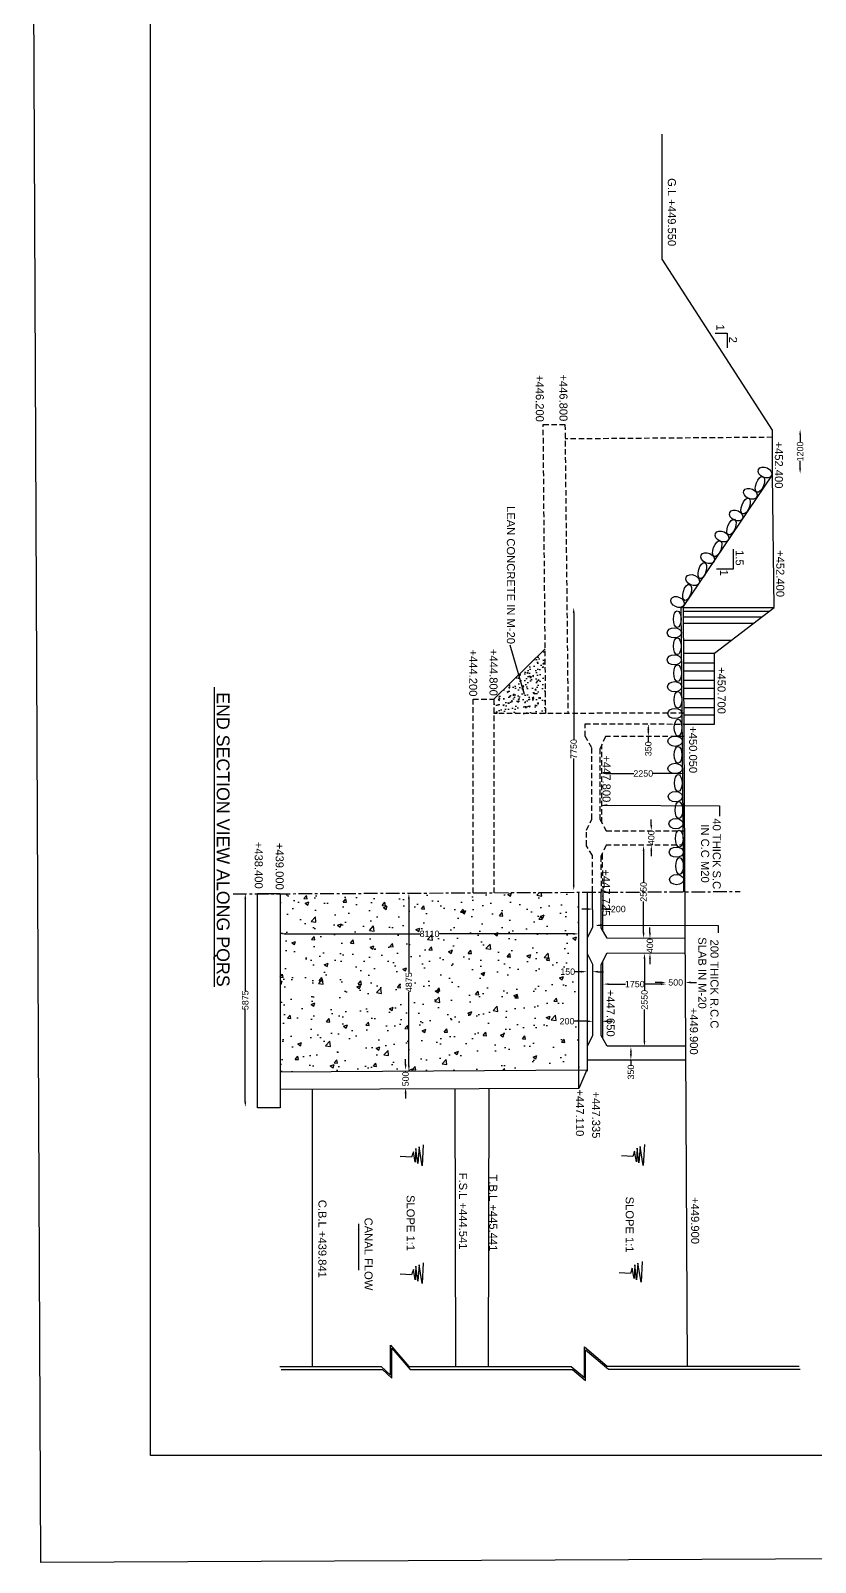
# Model space of a CAD drawing. Header units: millimetres. Extents: x -291 to 121906, y -4 to 63377.
# Drawn here: x -291 to 21280, y -4 to 42098 of the extents above; entities that cross this region are included whole.
import ezdxf

# ---------------------------------------------------------------- set-up
doc = ezdxf.new("R2010")
doc.units = ezdxf.units.MM
doc.header["$MEASUREMENT"] = 0
doc.linetypes.add('CENTER', pattern=[2, 1.25, -0.25, 0.25, -0.25])
doc.linetypes.add('DASHED', pattern=[0.75, 0.5, -0.25])
for name, color, linetype in [('DIM', 7, 'Continuous'), ('DWG', 7, 'Continuous'), ('TXT', 7, 'Continuous')]:
    doc.layers.add(name, color=color, linetype=linetype)
doc.styles.get("Standard").update_dxf_attribs({"font": 'arial.ttf'})
doc.dimstyles.new('Civil', dxfattribs={"dimtxt": 175, "dimasz": 150, "dimexe": 0.1, "dimexo": 0.0625, "dimgap": 0.09, "dimtad": 0, "dimdec": 0, "dimzin": 12, "dimdsep": 46, "dimtxsty": 'Standard', "dimcen": 0.1, "dimse1": 1, "dimse2": 1, "dimadec": 0, "dimazin": 2, "dimtfac": 1, "dimtdec": 0, "dimtofl": 0, "dimtmove": 0, "dimatfit": 3, "dimfxl": 1, "dimfrac": 1, "dimtolj": 1, "dimtzin": 0, "dimarcsym": 0})
picture_1 = doc.add_image_def('image1.jpg', size_in_pixel=(4892, 9492))

# ---------------------------------------------------------------- blocks, each defined once
blk = doc.blocks.new('*D127')
at = {"layer": 'Defpoints', "color": 0, "linetype": 'ByBlock', "transparency": 16777216}
for p in [(20790, 31141), (20790, 29921), (20860, 29921)]:
    blk.add_point(p, dxfattribs=at)
at = {"layer": 'DIM', "color": 0, "linetype": 'ByBlock', "lineweight": -2, "transparency": 16777216}
for p, q in [((20860, 30991), (20860, 30784)), ((20860, 30071), (20860, 30278))]:
    blk.add_line(p, q, dxfattribs=at)
at = {"layer": 'DIM', "color": 0, "linetype": 'ByBlock', "transparency": 16777216}
for points in [[(20835, 30991), (20885, 30991), (20860, 31141)], [(20835, 30071), (20885, 30071), (20860, 29921)]]:
    blk.add_solid(points, dxfattribs=at)
at = {"layer": 'DIM', "color": 0, "linetype": 'ByBlock', "transparency": 16777216, "insert": (20860, 30531), "char_height": 175, "attachment_point": 5, "rotation": 90}
blk.add_mtext('\\A1;1200', dxfattribs=at)
blk = doc.blocks.new('*D128')
at = {"layer": 'Defpoints', "color": 0, "linetype": 'ByBlock', "transparency": 16777216}
for p in [(14621, 26242), (14621, 18462), (14637, 18462)]:
    blk.add_point(p, dxfattribs=at)
at = {"layer": 'DIM', "color": 0, "linetype": 'ByBlock', "lineweight": -2, "transparency": 16777216}
for p, q in [((14637, 26092), (14637, 22613)), ((14637, 18612), (14637, 22092))]:
    blk.add_line(p, q, dxfattribs=at)
at = {"layer": 'DIM', "color": 0, "linetype": 'ByBlock', "transparency": 16777216}
for points in [[(14612, 26092), (14662, 26092), (14637, 26242)], [(14612, 18612), (14662, 18612), (14637, 18462)]]:
    blk.add_solid(points, dxfattribs=at)
at = {"layer": 'DIM', "color": 0, "linetype": 'ByBlock', "transparency": 16777216, "insert": (14637, 22352), "char_height": 175, "attachment_point": 5, "rotation": 90}
blk.add_mtext('\\A1;7750', dxfattribs=at)
blk = doc.blocks.new('*D129')
at = {"layer": 'Defpoints', "color": 0, "linetype": 'ByBlock', "transparency": 16777216}
for p in [(16694, 23037), (16688, 22702), (16694, 22702)]:
    blk.add_point(p, dxfattribs=at)
at = {"layer": 'DIM', "color": 0, "linetype": 'ByBlock', "lineweight": -2, "transparency": 16777216}
for p, q in [((16688, 22887), (16688, 22852)), ((16688, 22702), (16688, 22552))]:
    blk.add_line(p, q, dxfattribs=at)
at = {"layer": 'DIM', "color": 0, "linetype": 'ByBlock', "transparency": 16777216}
for points in [[(16663, 22887), (16713, 22887), (16688, 23037)], [(16663, 22852), (16713, 22852), (16688, 22702)]]:
    blk.add_solid(points, dxfattribs=at)
at = {"layer": 'DIM', "color": 0, "linetype": 'ByBlock', "transparency": 16777216, "insert": (16688, 22359), "char_height": 175, "attachment_point": 5, "rotation": 90}
blk.add_mtext('\\A1;350', dxfattribs=at)
blk = doc.blocks.new('*D130')
at = {"layer": 'Defpoints', "color": 0, "linetype": 'ByBlock', "transparency": 16777216}
for p in [(15399, 21669), (17700, 21680), (17700, 21669)]:
    blk.add_point(p, dxfattribs=at)
at = {"layer": 'DIM', "color": 0, "linetype": 'ByBlock', "lineweight": -2, "transparency": 16777216}
for p, q in [((15549, 21680), (16287, 21680)), ((17550, 21680), (16812, 21680))]:
    blk.add_line(p, q, dxfattribs=at)
at = {"layer": 'DIM', "color": 0, "linetype": 'ByBlock', "transparency": 16777216}
for points in [[(15549, 21705), (15549, 21655), (15399, 21680)], [(17550, 21705), (17550, 21655), (17700, 21680)]]:
    blk.add_solid(points, dxfattribs=at)
at = {"layer": 'DIM', "color": 0, "linetype": 'ByBlock', "transparency": 16777216, "insert": (16549, 21680), "char_height": 175, "attachment_point": 5}
blk.add_mtext('\\A1;2250', dxfattribs=at)
blk = doc.blocks.new('*D131')
at = {"layer": 'Defpoints', "color": 0, "linetype": 'ByBlock', "transparency": 16777216}
for p in [(16714, 20116), (16714, 19711), (16770, 19711)]:
    blk.add_point(p, dxfattribs=at)
at = {"layer": 'DIM', "color": 0, "linetype": 'ByBlock', "lineweight": -2, "transparency": 16777216}
for p, q in [((16770, 20266), (16770, 20416)), ((16770, 19561), (16770, 19411))]:
    blk.add_line(p, q, dxfattribs=at)
at = {"layer": 'DIM', "color": 0, "linetype": 'ByBlock', "transparency": 16777216}
for points in [[(16745, 20266), (16795, 20266), (16770, 20116)], [(16745, 19561), (16795, 19561), (16770, 19711)]]:
    blk.add_solid(points, dxfattribs=at)
at = {"layer": 'DIM', "color": 0, "linetype": 'ByBlock', "transparency": 16777216, "insert": (16770, 19914), "char_height": 175, "attachment_point": 5, "rotation": 90}
blk.add_mtext('\\A1;400', dxfattribs=at)
blk = doc.blocks.new('*D132')
at = {"layer": 'Defpoints', "color": 0, "linetype": 'ByBlock', "transparency": 16777216}
for p in [(16581, 19699), (16558, 17153), (16581, 17153)]:
    blk.add_point(p, dxfattribs=at)
at = {"layer": 'DIM', "color": 0, "linetype": 'ByBlock', "lineweight": -2, "transparency": 16777216}
for p, q in [((16558, 19549), (16558, 18688)), ((16558, 17303), (16558, 18163))]:
    blk.add_line(p, q, dxfattribs=at)
at = {"layer": 'DIM', "color": 0, "linetype": 'ByBlock', "transparency": 16777216}
for points in [[(16533, 19549), (16583, 19549), (16558, 19699)], [(16533, 17303), (16583, 17303), (16558, 17153)]]:
    blk.add_solid(points, dxfattribs=at)
at = {"layer": 'DIM', "color": 0, "linetype": 'ByBlock', "transparency": 16777216, "insert": (16558, 18426), "char_height": 175, "attachment_point": 5, "rotation": 90}
blk.add_mtext('\\A1;2550', dxfattribs=at)
blk = doc.blocks.new('*D133')
at = {"layer": 'Defpoints', "color": 0, "linetype": 'ByBlock', "transparency": 16777216}
for p in [(15162, 17938), (15368, 17953), (15368, 17938)]:
    blk.add_point(p, dxfattribs=at)
at = {"layer": 'DIM', "color": 0, "linetype": 'ByBlock', "lineweight": -2, "transparency": 16777216}
for p, q in [((15012, 17953), (14862, 17953)), ((15518, 17953), (15668, 17953))]:
    blk.add_line(p, q, dxfattribs=at)
at = {"layer": 'DIM', "color": 0, "linetype": 'ByBlock', "transparency": 16777216}
for points in [[(15012, 17978), (15012, 17928), (15162, 17953)], [(15518, 17978), (15518, 17928), (15368, 17953)]]:
    blk.add_solid(points, dxfattribs=at)
at = {"layer": 'DIM', "color": 0, "linetype": 'ByBlock', "transparency": 16777216, "insert": (15862, 17953), "char_height": 175, "attachment_point": 5}
blk.add_mtext('\\A1;200', dxfattribs=at)
blk = doc.blocks.new('*D134')
at = {"layer": 'Defpoints', "color": 0, "linetype": 'ByBlock', "transparency": 16777216}
for p in [(16550, 17150), (16550, 16738), (16733, 16738)]:
    blk.add_point(p, dxfattribs=at)
at = {"layer": 'DIM', "color": 0, "linetype": 'ByBlock', "lineweight": -2, "transparency": 16777216}
for p, q in [((16733, 17300), (16733, 17450)), ((16733, 16588), (16733, 16438))]:
    blk.add_line(p, q, dxfattribs=at)
at = {"layer": 'DIM', "color": 0, "linetype": 'ByBlock', "transparency": 16777216}
for points in [[(16708, 17300), (16758, 17300), (16733, 17150)], [(16708, 16588), (16758, 16588), (16733, 16738)]]:
    blk.add_solid(points, dxfattribs=at)
at = {"layer": 'DIM', "color": 0, "linetype": 'ByBlock', "transparency": 16777216, "insert": (16733, 16944), "char_height": 175, "attachment_point": 5, "rotation": 90}
blk.add_mtext('\\A1;400', dxfattribs=at)
blk = doc.blocks.new('*D135')
at = {"layer": 'Defpoints', "color": 0, "linetype": 'ByBlock', "transparency": 16777216}
for p in [(15449, 15623), (17182, 15890), (17182, 15623)]:
    blk.add_point(p, dxfattribs=at)
at = {"layer": 'DIM', "color": 0, "linetype": 'ByBlock', "lineweight": -2, "transparency": 16777216}
for p, q in [((15599, 15890), (16063, 15890)), ((17032, 15890), (16569, 15890))]:
    blk.add_line(p, q, dxfattribs=at)
at = {"layer": 'DIM', "color": 0, "linetype": 'ByBlock', "transparency": 16777216}
for points in [[(15599, 15915), (15599, 15865), (15449, 15890)], [(17032, 15915), (17032, 15865), (17182, 15890)]]:
    blk.add_solid(points, dxfattribs=at)
at = {"layer": 'DIM', "color": 0, "linetype": 'ByBlock', "transparency": 16777216, "insert": (16316, 15890), "char_height": 175, "attachment_point": 5}
blk.add_mtext('\\A1;1750', dxfattribs=at)
blk = doc.blocks.new('*D136')
at = {"layer": 'Defpoints', "color": 0, "linetype": 'ByBlock', "transparency": 16777216}
for p in [(17173, 15918), (17708, 15936), (17708, 15918)]:
    blk.add_point(p, dxfattribs=at)
at = {"layer": 'DIM', "color": 0, "linetype": 'ByBlock', "lineweight": -2, "transparency": 16777216}
for p, q in [((17023, 15936), (16873, 15936)), ((17858, 15936), (18008, 15936))]:
    blk.add_line(p, q, dxfattribs=at)
at = {"layer": 'DIM', "color": 0, "linetype": 'ByBlock', "transparency": 16777216}
for points in [[(17023, 15961), (17023, 15911), (17173, 15936)], [(17858, 15961), (17858, 15911), (17708, 15936)]]:
    blk.add_solid(points, dxfattribs=at)
at = {"layer": 'DIM', "color": 0, "linetype": 'ByBlock', "transparency": 16777216, "insert": (17440, 15936), "char_height": 175, "attachment_point": 5}
blk.add_mtext('\\A1;500', dxfattribs=at)
blk = doc.blocks.new('*D137')
at = {"layer": 'Defpoints', "color": 0, "linetype": 'ByBlock', "transparency": 16777216}
for p in [(15154, 16231), (14998, 15927), (15154, 15927)]:
    blk.add_point(p, dxfattribs=at)
at = {"layer": 'DIM', "color": 0, "linetype": 'ByBlock', "lineweight": -2, "transparency": 16777216}
for p, q in [((14848, 16231), (14657, 16231)), ((15304, 16231), (15454, 16231))]:
    blk.add_line(p, q, dxfattribs=at)
at = {"layer": 'DIM', "color": 0, "linetype": 'ByBlock', "transparency": 16777216}
for points in [[(14848, 16256), (14848, 16206), (14998, 16231)], [(15304, 16256), (15304, 16206), (15154, 16231)]]:
    blk.add_solid(points, dxfattribs=at)
at = {"layer": 'DIM', "color": 0, "linetype": 'ByBlock', "transparency": 16777216, "insert": (14472, 16231), "char_height": 175, "attachment_point": 5}
blk.add_mtext('\\A1;150', dxfattribs=at)
blk = doc.blocks.new('*D138')
at = {"layer": 'Defpoints', "color": 0, "linetype": 'ByBlock', "transparency": 16777216}
for p in [(15164, 14850), (15403, 14868), (15403, 14850)]:
    blk.add_point(p, dxfattribs=at)
at = {"layer": 'DIM', "color": 0, "linetype": 'ByBlock', "lineweight": -2, "transparency": 16777216}
for p, q in [((15014, 14868), (14648, 14868)), ((15553, 14868), (15703, 14868))]:
    blk.add_line(p, q, dxfattribs=at)
at = {"layer": 'DIM', "color": 0, "linetype": 'ByBlock', "transparency": 16777216}
for points in [[(15014, 14893), (15014, 14843), (15164, 14868)], [(15553, 14893), (15553, 14843), (15403, 14868)]]:
    blk.add_solid(points, dxfattribs=at)
at = {"layer": 'DIM', "color": 0, "linetype": 'ByBlock', "transparency": 16777216, "insert": (14454, 14868), "char_height": 175, "attachment_point": 5}
blk.add_mtext('\\A1;200', dxfattribs=at)
blk = doc.blocks.new('*D139')
at = {"layer": 'Defpoints', "color": 0, "linetype": 'ByBlock', "transparency": 16777216}
for p in [(16209, 14165), (16209, 13815), (16209, 13815)]:
    blk.add_point(p, dxfattribs=at)
at = {"layer": 'DIM', "color": 0, "linetype": 'ByBlock', "lineweight": -2, "transparency": 16777216}
for p, q in [((16209, 14015), (16209, 13965)), ((16209, 13815), (16209, 13665))]:
    blk.add_line(p, q, dxfattribs=at)
at = {"layer": 'DIM', "color": 0, "linetype": 'ByBlock', "transparency": 16777216}
for points in [[(16184, 14015), (16234, 14015), (16209, 14165)], [(16184, 13965), (16234, 13965), (16209, 13815)]]:
    blk.add_solid(points, dxfattribs=at)
at = {"layer": 'DIM', "color": 0, "linetype": 'ByBlock', "transparency": 16777216, "insert": (16209, 13472), "char_height": 175, "attachment_point": 5, "rotation": 90}
blk.add_mtext('\\A1;350', dxfattribs=at)
blk = doc.blocks.new('*D140')
at = {"layer": 'Defpoints', "color": 0, "linetype": 'ByBlock', "transparency": 16777216}
for p in [(9961, 18384), (9961, 13500), (10106, 13500)]:
    blk.add_point(p, dxfattribs=at)
at = {"layer": 'DIM', "color": 0, "linetype": 'ByBlock', "lineweight": -2, "transparency": 16777216}
for p, q in [((10106, 18234), (10106, 16208)), ((10106, 13650), (10106, 15676))]:
    blk.add_line(p, q, dxfattribs=at)
at = {"layer": 'DIM', "color": 0, "linetype": 'ByBlock', "transparency": 16777216}
for points in [[(10081, 18234), (10131, 18234), (10106, 18384)], [(10081, 13650), (10131, 13650), (10106, 13500)]]:
    blk.add_solid(points, dxfattribs=at)
at = {"layer": 'DIM', "color": 0, "linetype": 'ByBlock', "transparency": 16777216, "insert": (10106, 15942), "char_height": 175, "attachment_point": 5, "rotation": 90}
blk.add_mtext('\\A1;4875', dxfattribs=at)
blk = doc.blocks.new('*D141')
at = {"layer": 'Defpoints', "color": 0, "linetype": 'ByBlock', "transparency": 16777216}
for p in [(14771, 17271), (6577, 17193), (14771, 17193)]:
    blk.add_point(p, dxfattribs=at)
at = {"layer": 'DIM', "color": 0, "linetype": 'ByBlock', "lineweight": -2, "transparency": 16777216}
for p, q in [((6727, 17271), (10413, 17271)), ((14621, 17271), (10935, 17271))]:
    blk.add_line(p, q, dxfattribs=at)
at = {"layer": 'DIM', "color": 0, "linetype": 'ByBlock', "transparency": 16777216}
for points in [[(6727, 17296), (6727, 17246), (6577, 17271)], [(14621, 17296), (14621, 17246), (14771, 17271)]]:
    blk.add_solid(points, dxfattribs=at)
at = {"layer": 'DIM', "color": 0, "linetype": 'ByBlock', "transparency": 16777216, "insert": (10674, 17271), "char_height": 175, "attachment_point": 5}
blk.add_mtext('\\A1;8110', dxfattribs=at)
blk = doc.blocks.new('*D142')
at = {"layer": 'Defpoints', "color": 0, "linetype": 'ByBlock', "transparency": 16777216}
for p in [(10094, 13531), (10016, 13042), (10094, 13042)]:
    blk.add_point(p, dxfattribs=at)
at = {"layer": 'DIM', "color": 0, "linetype": 'ByBlock', "lineweight": -2, "transparency": 16777216}
for p, q in [((10016, 13681), (10016, 13831)), ((10016, 12892), (10016, 12742))]:
    blk.add_line(p, q, dxfattribs=at)
at = {"layer": 'DIM', "color": 0, "linetype": 'ByBlock', "transparency": 16777216}
for points in [[(9991, 13681), (10041, 13681), (10016, 13531)], [(9991, 12892), (10041, 12892), (10016, 13042)]]:
    blk.add_solid(points, dxfattribs=at)
at = {"layer": 'DIM', "color": 0, "linetype": 'ByBlock', "transparency": 16777216, "insert": (10016, 13286), "char_height": 175, "attachment_point": 5, "rotation": 90}
blk.add_mtext('\\A1;500', dxfattribs=at)
blk = doc.blocks.new('*D143')
at = {"layer": 'Defpoints', "color": 0, "linetype": 'ByBlock', "transparency": 16777216}
for p in [(5583, 18383), (5583, 12511), (5610, 12511)]:
    blk.add_point(p, dxfattribs=at)
at = {"layer": 'DIM', "color": 0, "linetype": 'ByBlock', "lineweight": -2, "transparency": 16777216}
for p, q in [((5610, 18233), (5610, 15709)), ((5610, 12661), (5610, 15185))]:
    blk.add_line(p, q, dxfattribs=at)
at = {"layer": 'DIM', "color": 0, "linetype": 'ByBlock', "transparency": 16777216}
for points in [[(5585, 18233), (5635, 18233), (5610, 18383)], [(5585, 12661), (5635, 12661), (5610, 12511)]]:
    blk.add_solid(points, dxfattribs=at)
at = {"layer": 'DIM', "color": 0, "linetype": 'ByBlock', "transparency": 16777216, "insert": (5610, 15447), "char_height": 175, "attachment_point": 5, "rotation": 90}
blk.add_mtext('\\A1;5875', dxfattribs=at)
blk = doc.blocks.new('*D150')
at = {"layer": 'Defpoints', "color": 0, "linetype": 'ByBlock', "transparency": 16777216}
for p in [(16550, 16738), (16550, 14181), (16581, 14181)]:
    blk.add_point(p, dxfattribs=at)
at = {"layer": 'TXT', "color": 0, "linetype": 'ByBlock', "lineweight": -2, "transparency": 16777216}
for p, q in [((16581, 16588), (16581, 15722)), ((16581, 14331), (16581, 15197))]:
    blk.add_line(p, q, dxfattribs=at)
at = {"layer": 'TXT', "color": 0, "linetype": 'ByBlock', "transparency": 16777216}
for points in [[(16556, 16588), (16606, 16588), (16581, 16738)], [(16556, 14331), (16606, 14331), (16581, 14181)]]:
    blk.add_solid(points, dxfattribs=at)
at = {"layer": 'TXT', "color": 0, "linetype": 'ByBlock', "transparency": 16777216, "insert": (16581, 15460), "char_height": 175, "attachment_point": 5, "rotation": 90}
blk.add_mtext('\\A1;2550', dxfattribs=at)

msp = doc.modelspace()

# ---------------------------------------------------------------- hatches: boundary and pattern name
at = {"layer": 'DWG', "linetype": 'ByBlock'}
h = msp.add_hatch(dxfattribs=at)
h.set_pattern_fill('AR-CONC', color=256, scale=50, style=0)
h.set_pattern_definition([(50, (0, 0), (358.63, -31.376), [37.5, -412.5]), (355, (0, 0), (-69.3757, 376.096), [30, -330]), (100.4514, (29.9, -2.6), (289.2547, 344.7198), [31.87, -350.571]), (46.1842, (0, 100), (533.6205, -82.7595), [56.25, -618.75]), (96.6356, (44.47, 93.1), (467.331, 487.059), [47.805, -525.856]), (351.1842, (0, 100), (467.331, 487.059), [45, -495]), (21, (50, 75), (298.4535, -201.3094), [37.5, -412.5]), (326, (50, 75), (121.6577, 362.575), [30, -330]), (71.4514, (74.87, 58.22), (420.1113, 161.2652), [31.87, -350.571]), (37.5, (0, 0), (6.0799, 166.4469), [0, -326, 0, -335, 0, -331.25]), (7.5, (0, 0), (131.5348, 197.2059), [0, -191, 0, -318.5, 0, -126.25]), (327.5, (-111.5, 0), (266.9112, -11.27744), [0, -125, 0, -390, 0, -517.5]), (317.5, (-161.5, 0), (291.593, 50.0525), [0, -162.5, 0, -259, 0, -367.5])])
h.paths.add_polyline_path([(13852.4, 25102.8), (12444.1, 23719.3), (12444.1, 23325.1), (13867.8, 23329.2)])
h = msp.add_hatch(dxfattribs=at)
h.set_pattern_fill('AR-CONC', color=256, scale=150, style=0)
h.paths.add_polyline_path([(14776.3, 18413.9), (6565.4, 18374.4), (6565.4, 13478.1), (14776.3, 13530.2)])

# ---------------------------------------------------------------- linework, layer by layer
at = {"linetype": 'ByBlock'}
msp.add_lwpolyline([(118249.3, 2936.9), (3003.8, 2936.9), (3003.8, 60972.5), (118249.3, 60972.5)], close=True, dxfattribs=at)
at = {"layer": 'DWG', "linetype": 'ByBlock'}
for points in [[(17767.1, 5387.6), (17659.1, 26266.7), (20098.5, 29891.2), (20098.5, 31112), (17065.8, 35818.8), (17065.8, 39255.4)], [(17675.8, 23039.2), (18506.1, 23039.2), (18506.1, 24989.5), (20145.4, 26246.6), (20098.5, 29891.2)], [(17667.5, 18427.8), (17594.3, 26236.1), (17659.1, 26266.7)], [(17659.7, 26140.3), (20006.7, 26140.3)], [(17677.6, 26238.1), (20134.2, 26238.1)], [(17660.5, 25983.9), (19802.7, 25983.9)], [(17661.4, 25812.9), (19579.7, 25812.9)], [(17663.9, 25343.6), (18967.8, 25343.6)], [(12444.1, 23719.3), (13852.4, 25102.8)], [(17665.7, 24986.9), (18506.1, 24986.9)], [(17667.1, 24725.2), (18506.1, 24725.2)], [(17668.2, 24505.3), (18506.1, 24505.3)], [(17669.5, 24246.3), (18506.1, 24246.3)], [(17670.7, 24021.4), (18506.1, 24021.4)], [(17672.2, 23737.9), (18506.1, 23737.9)], [(17691.6, 23493.6), (18506.1, 23493.6)], [(17691.7, 23296), (18506.1, 23296)], [(14776.3, 13022.1), (14776.3, 18413.9)], [(15018.7, 17174.4), (15163.5, 17457.6), (15152.8, 18430)], [(15018.7, 13499.5), (15018.7, 18415.1)], [(17706.2, 17147.7), (15553.9, 17153), (15388.1, 17441.6), (15393.4, 18416.9)], [(15434, 17361.6), (15446.9, 18417.1)], [(15018.7, 14194.3), (15164, 14477.7), (15164, 16425.2), (15018.7, 16720.7)], [(17721.6, 14181.2), (15553.9, 14181.2), (15388.2, 14480.4), (15388.2, 16428.6), (15553.9, 16749.2), (17708.3, 16743.9)], [(15426.7, 16503), (15430.8, 14403.5)], [(6565.4, 13478.1), (14996.9, 13531.6), (14776.3, 13022.1), (6565.4, 12990.4)], [(15018.7, 13807.2), (17723.5, 13807.2)], [(7451.5, 12993.9), (7451.6, 5376.1)], [(11368.9, 13009), (11386.6, 5381.9)], [(12306, 13012.6), (12290, 5381.9)], [(10501.3, 11468.2), (10472.1, 10895.5), (10385, 11414.4), (10349.9, 10961.5), (10299.1, 11370.9), (10279.9, 10995), (10229, 11284.7), (10179.6, 11137.7), (9869.6, 11153.5)], [(16579.9, 11480.7), (16550.7, 10907.9), (16463.6, 11426.8), (16428.6, 10974), (16377.7, 11383.3), (16358.5, 11007.4), (16307.6, 11297.2), (16258.2, 11150.2), (15948.2, 11166)], [(10501.3, 8232.3), (10472.1, 7659.5), (10385, 8178.4), (10349.9, 7725.6), (10299.1, 8134.9), (10279.9, 7759), (10229, 8048.8), (10179.6, 7901.7), (9869.6, 7917.6)], [(16517.7, 8269.6), (16488.4, 7696.8), (16401.4, 8215.7), (16366.3, 7762.9), (16315.5, 8172.3), (16296.3, 7796.4), (16245.3, 8086.1), (16196, 7939.1), (15886, 7954.9)], [(6561, 5376.1), (9345.3, 5376.1), (9600.5, 5138.5), (9600.5, 5961.5), (10105.2, 5381.9), (14570.7, 5381.9), (14930.4, 5074.6), (14930.4, 5920.8), (15556.9, 5387.6), (20831.4, 5387.6)], [(6595.4, 5295), (9379.7, 5295), (9634.9, 5057.4), (9634.9, 5880.4), (10139.6, 5300.8), (14605.1, 5300.8), (14964.8, 4993.5), (14964.8, 5839.7), (15591.3, 5306.5), (20865.8, 5306.5)]]:
    msp.add_lwpolyline(points, dxfattribs=at)
at = {"layer": 'DWG', "linetype": 'DASHED', "ltscale": 300}
for points in [[(13867.8, 23329.2), (13798.9, 31271.3), (14397.2, 31271.3), (14480.4, 23330.9)], [(20098.5, 30920), (14401.3, 30874.1)], [(11869.9, 18399.9), (11869.9, 23719.3), (12444.1, 23719.3), (12444.1, 18402.7)], [(17674.2, 23340.1), (12444.1, 23325.1)], [(15152.8, 18430), (15152.8, 19427.6), (14986.6, 19694.7), (14986.6, 20122.1), (15136.3, 20426.7), (15136.3, 22387.4), (14949.2, 22702.7), (14949.2, 23044.6), (17675.8, 23039.2)], [(17677.6, 22692), (15510.6, 22692), (15355.5, 22360.7), (15355.5, 20423), (15532, 20102.4), (17691, 20102.4)], [(15409.8, 20324.5), (15409.8, 22476.6)], [(17693, 19704.9), (15526.9, 19704.9), (15382.6, 19405.7), (15393.4, 18416.9)], [(15446.9, 18417.1), (15424, 19491.6)]]:
    msp.add_lwpolyline(points, dxfattribs=at)
at = {"layer": 'DWG', "linetype": 'CENTER', "ltscale": 300}
msp.add_lwpolyline([(5271.7, 18368.2), (19211.6, 18435.2)], dxfattribs=at)
at = {"layer": 'DWG', "linetype": 'ByBlock'}
msp.add_lwpolyline([(5945.3, 18376.7), (6565.4, 18376.7), (6565.4, 12490.6), (5945.3, 12490.6)], close=True, dxfattribs=at)
for centre, major_axis, ratio in [((19895.6, 29952.1), (178.1, -82.2), 0.7142861), ((19495.1, 29367.4), (178.1, -82.2), 0.7142861), ((19755.4, 29626.9), (-83.2, -216), 0.4516128), ((19363, 29029.6), (-83.2, -216), 0.4516128), ((18973.4, 28451.8), (-83.2, -216), 0.4516128), ((19102.7, 28770), (178.1, -82.2), 0.7142861), ((18713.1, 28192.3), (178.1, -82.2), 0.7142861), ((18581, 27858.2), (-83.2, -216), 0.4516128), ((18172.4, 27257.3), (-64.2, -222.4), 0.4516128), ((18320.7, 27598.6), (178.1, -82.2), 0.7142861), ((17909.1, 26995.5), (178.1, -82.2), 0.7142861), ((17490.6, 26394.3), (178.1, -82.2), 0.7142861), ((17753.9, 26656.1), (-64.2, -222.4), 0.4516128), ((17481.8, 25920.2), (0, -231.5), 0.4516128), ((17401.4, 25546.8), (196.2, 0), 0.7142861), ((17481.8, 25177.2), (0, -231.5), 0.4516128), ((17401.4, 24803.8), (196.2, 0), 0.7142861), ((17493.2, 24438.5), (0, -231.5), 0.4516128), ((17412.8, 24065.1), (196.2, 0), 0.7142861), ((17500.6, 23702.9), (0, -231.5), 0.4516128), ((17420.3, 23329.6), (196.2, 0), 0.7142861), ((17504.5, 22938.9), (0, -231.5), 0.4516128), ((17424.2, 22565.6), (196.2, 0), 0.7142861), ((17504.5, 22192.2), (0, -231.5), 0.4516128), ((17424.2, 21818.8), (196.2, 0), 0.7142861), ((17511.7, 21416.7), (0, -231.5), 0.4516128), ((17431.4, 21043.3), (196.2, 0), 0.7142861), ((17526.7, 20673.7), (0, -231.5), 0.4516128), ((17446.3, 20300.3), (196.2, 0), 0.7142861), ((17537.8, 19890), (0, -231.5), 0.4516128), ((17457.5, 19516.7), (196.2, 0), 0.7142861), ((17545.3, 19135.8), (0, -231.5), 0.4516128), ((17464.9, 18762.5), (196.2, 0), 0.7142861)]:
    msp.add_ellipse(centre, major_axis=major_axis, ratio=ratio, dxfattribs=at)
at = {"layer": 'TXT', "linetype": 'ByBlock'}
for points in [[(18524.2, 33781.5), (18856, 33781.5), (18856, 33382.8)], [(19020.3, 27845.3), (19020.3, 27292.5), (18558.2, 27292.5)]]:
    msp.add_lwpolyline(points, dxfattribs=at)

# ---------------------------------------------------------------- texts
at = {"layer": 'DIM', "linetype": 'ByBlock'}
for s, height, p in [('G.L +449.550', 220, (17224.2, 38043.5)), ('1', 220, (18559.6, 34023.1)), ('2', 220, (18907, 33686.5)), ('+446.200', 220, (13594.7, 32634)), ('+446.800', 220, (14245.4, 32650.7)), ('+452.400', 220, (20166, 30803.9)), ('LEAN CONCRETE IN M-20', 220, (12799.8, 29029.9)), ('1.5', 220, (19087.9, 27820.1)), ('+452.400', 220, (20205, 27820.1)), ('1', 220, (18661.3, 27282.5)), ('+444.200', 220, (11763.4, 25087.4)), ('+444.800', 220, (12322.6, 25103.3)), ('+450.700', 220, (18590.8, 24607.2)), ('%%U END SECTION VIEW ALONG PQRS', 350, (4825.7, 24050.1)), ('+450.050', 220, (17809.5, 22979.1)), ('+447.800', 220, (15428.6, 22178.1)), ('IN C.C M20', 220, (18139.3, 20282.1)), ('40 THICK S.C', 220, (18458.9, 20446.5)), ('+438.400', 220, (5868.5, 19802)), ('+439.000', 220, (6443.8, 19773.2)), ('+447.725', 220, (15413, 19044.6)), ('SLAB IN M-20', 220, (18062.1, 17178.7)), ('200 THICK R.C.C', 220, (18396.4, 17114.5)), ('+447.650', 220, (15542.1, 15735.9)), ('+449.900', 220, (17830.2, 15240.9)), ('+447.110', 220, (14697.5, 12996.7)), ('+447.335', 220, (15143.5, 12939.8)), ('F.S.L +444.541', 220, (11487.6, 10707.2)), ('T.B.L +445.441', 220, (12315.4, 10655.9)), ('C.B.L +439.841', 220, (7619.6, 9960.8)), ('SLOPE 1:1', 220, (10044.4, 10092.5)), ('SLOPE 1:1', 220, (16066.1, 10048.6)), ('+449.900', 220, (17865.2, 10037.1)), ('CANAL FLOW', 220, (8887, 9470.6))]:
    msp.add_text(s, height=height, rotation=270, dxfattribs=at).set_placement(p)

# ---------------------------------------------------------------- dimensions: what is measured, and where the dimension line sits
for p1, p2, distance, text, picture, middle in [((20789.9, 31140.8), (20789.9, 29920.6), 70.1, '1200', '*D127', (20860, 30530.7)), ((14621.1, 26242.1), (14621.1, 18462.4), 16.2, '7750', '*D128', (14637.3, 22352.2)), ((16693.9, 23037.4), (16693.9, 22702.4), -5.8, '350', '*D129', (16688.1, 22359.3)), ((15399.2, 21668.6), (17699.6, 21668.6), 11.6, '2250', '*D130', (16549.4, 21680.2)), ((16713.8, 20116.1), (16713.8, 19711.3), 56.5, '400', '*D131', (16770.3, 19913.7)), ((16580.8, 19698.7), (16580.8, 17152.7), -22.9, '2550', '*D132', (16557.9, 18425.7)), ((5582.8, 18383.4), (5582.8, 12510.8), 27.5, '5875', '*D143', (5610.4, 15447.1)), ((9961.3, 18383.7), (9961.3, 13500.3), 144.7, '4875', '*D140', (10106, 15942)), ((15161.8, 17937.8), (15367.8, 17937.8), 15.2, '200', '*D133', (15862.4, 17953.1)), ((6576.9, 17193.4), (14770.7, 17193.4), 77.9, '8110', '*D141', (10673.8, 17271.3)), ((16550.3, 17150), (16550.3, 16738.4), 183.1, '400', '*D134', (16733.4, 16944.2)), ((15449.3, 15623.2), (17182.3, 15623.2), 267.1, '1750', '*D135', (16315.8, 15890.3)), ((17173, 15917.9), (17707.7, 15917.9), 18.4, '500', '*D136', (17440.4, 15936.3)), ((10094.1, 13531.2), (10094.1, 13041.7), -77.9, '500', '*D142', (10016.2, 13286.5))]:
    dim = msp.add_aligned_dim(p1=p1, p2=p2, distance=distance, text=text, dimstyle='Civil', dxfattribs=at)
    dim.commit()
    dim.dimension.update_dxf_attribs({"geometry": picture, "text_midpoint": middle})
for base, p1, p2, text, picture, middle in [((15154.3, 16231), (14997.6, 15927.1), (15154.3, 15927.1), '150', '*D137', (14472.2, 16231)), ((15403.2, 14867.9), (15163.6, 14849.5), (15403.2, 14849.5), '200', '*D138', (14453.8, 14867.9))]:
    dim = msp.add_linear_dim(base=base, p1=p1, p2=p2, angle=0, text=text, dimstyle='Civil', dxfattribs=at)
    dim.commit()
    dim.dimension.update_dxf_attribs({"geometry": picture, "text_midpoint": middle, "dimtype": 161})
dim = msp.add_aligned_dim(p1=(16208.7, 14164.7), p2=(16208.7, 13814.8), distance=0, dimstyle='Civil', dxfattribs=at)
dim.commit()
dim.dimension.update_dxf_attribs({"geometry": '*D139', "text_midpoint": (16208.7, 13471.7)})
at = {"layer": 'TXT', "linetype": 'ByBlock'}
dim = msp.add_linear_dim(base=(16581.2, 14181.2), p1=(16550.3, 16738.4), p2=(16550.3, 14181.2), angle=90, text='2550', dimstyle='Civil', dxfattribs=at)
dim.commit()
dim.dimension.update_dxf_attribs({"geometry": '*D150', "text_midpoint": (16581.2, 15459.8)})

# ---------------------------------------------------------------- pictures from other files: only their frames are drawn
image = msp.add_image(picture_1, insert=(-291.1, 62828.1), size_in_units=(62832.8, 121915.1), rotation=-89.74186, dxfattribs=dict(at, fade=35))
image.dxf.flags = 7

# ---------------------------------------------------------------- leaders
for points in [[(13286.9, 23854.6), (12889.2, 25205.1)], [(15409.8, 20810.2), (18643, 20790.9), (18643, 20510.4)], [(15269.1, 17513.9), (18605.8, 17501), (18612.3, 17295.5)], [(8725.6, 9300.6), (8725.6, 8027.4)]]:
    msp.add_leader(points, dimstyle='Civil', override={"dimgap": 0.09, "dimtad": 0}, dxfattribs=at)

doc.saveas('drawing.dxf')
